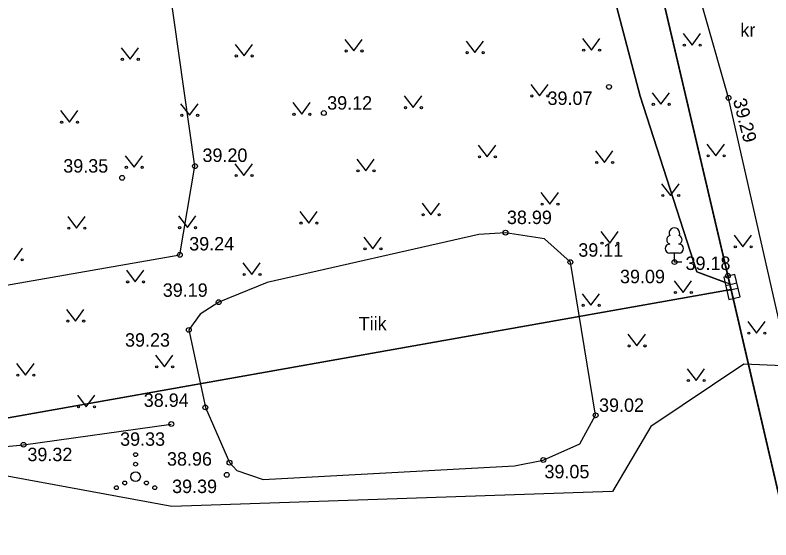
# Model space of a CAD drawing. Extents: x 642566 to 642838, y 6470153 to 6470623.
# Drawn here: x 642674.78 to 642714.18, y 6470422.56 to 6470449.92 of the extents above; entities that cross this region are included whole.
import ezdxf

# ---------------------------------------------------------------- set-up
doc = ezdxf.new("R2010")
doc.units = 0
for name, color, linetype in [('ELRAJATISMP', 7, 'Continuous'), ('HALJASTUS', 7, 'Continuous'), ('HOONEDET', 7, 'Continuous'), ('KORGUS-EH2000', 7, 'Continuous'), ('mootpiir', 7, 'Continuous'), ('MPKAABEL', 7, 'Continuous'), ('PIIR', 7, 'Continuous'), ('PUU', 7, 'Continuous'), ('TEE', 7, 'Continuous'), ('TTRASS', 7, 'Continuous'), ('VEEKOGU', 7, 'Continuous')]:
    doc.layers.add(name, color=color, linetype=linetype)

msp = doc.modelspace()

# ---------------------------------------------------------------- linework, layer by layer
at = {"layer": 'ELRAJATISMP'}
for p, q in [((642712.303, 6470436.391), (642711.721, 6470436.259)), ((642711.721, 6470436.259), (642711.986, 6470435.094)), ((642712.568, 6470435.226), (642712.303, 6470436.391)), ((642712.406, 6470435.941), (642711.824, 6470435.809)), ((642712.466, 6470435.676), (642711.884, 6470435.544)), ((642711.986, 6470435.094), (642712.568, 6470435.226))]:
    msp.add_line(p, q, dxfattribs=at)
at = {"layer": 'HALJASTUS'}
for p, q in [((642709.603, 6470448.96), (642710.067, 6470448.353)), ((642710.067, 6470448.353), (642710.512, 6470448.96)), ((642686.249, 6470448.396), (642686.713, 6470447.789)), ((642686.713, 6470447.789), (642687.158, 6470448.396)), ((642691.972, 6470448.656), (642692.435, 6470448.049)), ((642692.435, 6470448.049), (642692.881, 6470448.656)), ((642698.288, 6470448.569), (642698.751, 6470447.962)), ((642698.751, 6470447.962), (642699.197, 6470448.569)), ((642704.358, 6470448.699), (642704.821, 6470448.093)), ((642704.821, 6470448.093), (642705.267, 6470448.699)), ((642680.31, 6470448.222), (642680.773, 6470447.615)), ((642680.773, 6470447.615), (642681.219, 6470448.222)), ((642701.656, 6470446.31), (642702.12, 6470445.704)), ((642702.12, 6470445.704), (642702.565, 6470446.31)), ((642695.067, 6470445.703), (642695.53, 6470445.096)), ((642695.53, 6470445.096), (642695.976, 6470445.703)), ((642707.986, 6470445.876), (642708.449, 6470445.27)), ((642708.449, 6470445.27), (642708.895, 6470445.876)), ((642683.406, 6470445.303), (642683.869, 6470444.696)), ((642683.869, 6470444.696), (642684.315, 6470445.303)), ((642689.257, 6470445.356), (642689.72, 6470444.749)), ((642689.72, 6470444.749), (642690.166, 6470445.356)), ((642677.145, 6470444.941), (642677.608, 6470444.334)), ((642677.608, 6470444.334), (642678.054, 6470444.941)), ((642698.925, 6470443.143), (642699.388, 6470442.536)), ((642699.388, 6470442.536), (642699.834, 6470443.143)), ((642705.038, 6470442.839), (642705.501, 6470442.232)), ((642705.501, 6470442.232), (642705.947, 6470442.839)), ((642710.847, 6470443.186), (642711.311, 6470442.58)), ((642711.311, 6470442.58), (642711.756, 6470443.186)), ((642680.518, 6470442.591), (642680.982, 6470441.985)), ((642680.982, 6470441.985), (642681.427, 6470442.591)), ((642686.241, 6470442.17), (642686.704, 6470441.563)), ((642686.704, 6470441.563), (642687.15, 6470442.17)), ((642692.595, 6470442.405), (642693.059, 6470441.799)), ((642693.059, 6470441.799), (642693.504, 6470442.405)), ((642708.482, 6470441.119), (642708.945, 6470440.512)), ((642708.482, 6470441.119), (642708.945, 6470440.512)), ((642708.945, 6470440.512), (642709.391, 6470441.119)), ((642708.945, 6470440.512), (642709.391, 6470441.119)), ((642702.189, 6470440.673), (642702.652, 6470440.066)), ((642702.652, 6470440.066), (642703.098, 6470440.673)), ((642695.994, 6470440.12), (642696.457, 6470439.513)), ((642696.457, 6470439.513), (642696.903, 6470440.12)), ((642689.621, 6470439.686), (642690.084, 6470439.079)), ((642690.084, 6470439.079), (642690.53, 6470439.686)), ((642677.524, 6470439.424), (642677.987, 6470438.817)), ((642677.987, 6470438.817), (642678.433, 6470439.424)), ((642683.296, 6470439.449), (642683.759, 6470438.842)), ((642683.759, 6470438.842), (642684.205, 6470439.449)), ((642705.31, 6470438.64), (642705.774, 6470438.033)), ((642705.774, 6470438.033), (642706.219, 6470438.64)), ((642692.959, 6470438.341), (642693.423, 6470437.734)), ((642693.423, 6470437.734), (642693.868, 6470438.341)), ((642712.26, 6470438.448), (642712.723, 6470437.841)), ((642712.723, 6470437.841), (642713.169, 6470438.448)), ((642674.725, 6470437.162), (642675.17, 6470437.769)), ((642686.654, 6470437.008), (642687.118, 6470436.401)), ((642687.118, 6470436.401), (642687.563, 6470437.008)), ((642680.585, 6470436.617), (642681.048, 6470436.011)), ((642681.048, 6470436.011), (642681.494, 6470436.617)), ((642709.138, 6470436.067), (642709.601, 6470435.461)), ((642709.601, 6470435.461), (642710.047, 6470436.067)), ((642704.332, 6470435.398), (642704.795, 6470434.791)), ((642704.795, 6470434.791), (642705.241, 6470435.398)), ((642677.463, 6470434.578), (642677.927, 6470433.971)), ((642677.927, 6470433.971), (642678.372, 6470434.578)), ((642712.969, 6470433.946), (642713.433, 6470433.339)), ((642713.433, 6470433.339), (642713.878, 6470433.946)), ((642706.725, 6470433.28), (642707.189, 6470432.674)), ((642707.189, 6470432.674), (642707.634, 6470433.28)), ((642682.102, 6470432.192), (642682.566, 6470431.585)), ((642682.566, 6470431.585), (642683.011, 6470432.192)), ((642674.862, 6470431.758), (642675.325, 6470431.151)), ((642675.325, 6470431.151), (642675.771, 6470431.758)), ((642709.813, 6470431.479), (642710.276, 6470430.873)), ((642710.276, 6470430.873), (642710.722, 6470431.479)), ((642678.027, 6470430.109), (642678.49, 6470429.502)), ((642678.49, 6470429.502), (642678.936, 6470430.109))]:
    msp.add_line(p, q, dxfattribs=at)
msp.add_lwpolyline([(642664.379, 6470426.512), (642675.221, 6470427.523), (642682.923, 6470428.605)], dxfattribs=at)
for centre, radius in [((642709.666, 6470448.353), 0.055), ((642710.495, 6470448.353), 0.055), ((642692.034, 6470448.049), 0.055), ((642692.863, 6470448.049), 0.055), ((642698.35, 6470447.962), 0.055), ((642699.179, 6470447.962), 0.055), ((642704.42, 6470448.093), 0.055), ((642705.249, 6470448.093), 0.055), ((642680.372, 6470447.615), 0.055), ((642681.201, 6470447.615), 0.055), ((642686.312, 6470447.789), 0.055), ((642687.14, 6470447.789), 0.055), ((642701.719, 6470445.704), 0.055), ((642702.548, 6470445.704), 0.055), ((642708.048, 6470445.27), 0.055), ((642708.877, 6470445.27), 0.055), ((642689.319, 6470444.749), 0.055), ((642690.148, 6470444.749), 0.055), ((642695.129, 6470445.096), 0.055), ((642695.958, 6470445.096), 0.055), ((642683.468, 6470444.696), 0.055), ((642684.297, 6470444.696), 0.055), ((642677.207, 6470444.334), 0.055), ((642678.036, 6470444.334), 0.055), ((642698.987, 6470442.536), 0.055), ((642699.816, 6470442.536), 0.055), ((642710.91, 6470442.58), 0.055), ((642711.739, 6470442.58), 0.055), ((642680.581, 6470441.985), 0.055), ((642681.409, 6470441.985), 0.055), ((642705.1, 6470442.232), 0.055), ((642705.929, 6470442.232), 0.055), ((642692.658, 6470441.799), 0.055), ((642693.487, 6470441.799), 0.055), ((642686.303, 6470441.563), 0.055), ((642687.132, 6470441.563), 0.055), ((642708.544, 6470440.512), 0.055), ((642708.544, 6470440.512), 0.055), ((642709.373, 6470440.512), 0.055), ((642709.373, 6470440.512), 0.055), ((642702.251, 6470440.066), 0.055), ((642703.08, 6470440.066), 0.055), ((642696.056, 6470439.513), 0.055), ((642696.885, 6470439.513), 0.055), ((642683.358, 6470438.842), 0.055), ((642684.187, 6470438.842), 0.055), ((642689.683, 6470439.079), 0.055), ((642690.512, 6470439.079), 0.055), ((642677.586, 6470438.817), 0.055), ((642678.415, 6470438.817), 0.055), ((642693.022, 6470437.734), 0.055), ((642693.85, 6470437.734), 0.055), ((642705.373, 6470438.033), 0.055), ((642706.202, 6470438.033), 0.055), ((642712.322, 6470437.841), 0.055), ((642713.151, 6470437.841), 0.055), ((642675.152, 6470437.162), 0.055), ((642686.717, 6470436.401), 0.055), ((642687.545, 6470436.401), 0.055), ((642680.647, 6470436.011), 0.055), ((642681.476, 6470436.011), 0.055), ((642709.2, 6470435.461), 0.055), ((642710.029, 6470435.461), 0.055), ((642704.394, 6470434.791), 0.055), ((642705.223, 6470434.791), 0.055), ((642677.526, 6470433.971), 0.055), ((642678.354, 6470433.971), 0.055), ((642713.032, 6470433.339), 0.055), ((642713.861, 6470433.339), 0.055), ((642706.788, 6470432.674), 0.055), ((642707.616, 6470432.674), 0.055), ((642682.164, 6470431.585), 0.055), ((642682.993, 6470431.585), 0.055), ((642674.924, 6470431.151), 0.055), ((642675.753, 6470431.151), 0.055), ((642709.875, 6470430.873), 0.055), ((642710.704, 6470430.873), 0.055), ((642678.089, 6470429.502), 0.055), ((642678.918, 6470429.502), 0.055), ((642681.061, 6470427.008), 0.1), ((642681.061, 6470426.508), 0.1), ((642681.061, 6470425.858), 0.25), ((642680.496, 6470425.533), 0.1), ((642681.626, 6470425.533), 0.1), ((642680.061, 6470425.283), 0.1), ((642682.061, 6470425.283), 0.1)]:
    msp.add_circle(centre, radius, dxfattribs=at)
at = {"layer": 'KORGUS-EH2000'}
for centre in [(642705.74, 6470446.176), (642711.972, 6470445.607), (642690.872, 6470444.815), (642684.157, 6470442.045), (642680.359, 6470441.438), (642700.343, 6470438.58), (642683.371, 6470437.424), (642703.725, 6470437.044), (642709.154, 6470437.046), (642711.937, 6470436.334), (642685.395, 6470434.957), (642683.836, 6470433.509), (642684.698, 6470429.471), (642705.043, 6470429.06), (642682.923, 6470428.605), (642675.221, 6470427.523), (642685.957, 6470426.59), (642702.313, 6470426.727), (642685.814, 6470425.953)]:
    msp.add_circle(centre, 0.125, dxfattribs=at)
at = {"layer": 'mootpiir'}
msp.add_lwpolyline([(642647.198, 6470490.396), (642653.095, 6470491.675), (642699.193, 6470500.414), (642703.489, 6470500.686), (642720.101, 6470431.419), (642712.774, 6470431.723), (642707.918, 6470428.469), (642705.924, 6470425.084), (642682.946, 6470424.303), (642673.972, 6470425.952), (642659.953, 6470422.941), (642656.875, 6470430.924), (642654.578, 6470442.726), (642643.848, 6470485.174)], close=True, dxfattribs=at)
at = {"layer": 'MPKAABEL'}
for points in [[(642692.972, 6470458.216), (642699.268, 6470459.724), (642701.485, 6470460.206), (642705.113, 6470454.287), (642707.357, 6470445.691), (642710.312, 6470436.536), (642711.766, 6470436.006)], [(642712.056, 6470435.894), (642710.312, 6470436.536), (642707.357, 6470445.691), (642705.113, 6470454.287), (642701.485, 6470460.206), (642697.05, 6470459.241), (642693.353, 6470458.31)]]:
    msp.add_lwpolyline(points, dxfattribs=at)
at = {"layer": 'PIIR'}
for points in [[(642668.53, 6470622.03), (642676.11, 6470622.53), (642676.29, 6470621.78), (642713.445, 6470462.59), (642750.6, 6470303.4), (642736.27, 6470301), (642734.9, 6470306.85), (642738.58, 6470321.89), (642726.83, 6470372.24), (642711.937, 6470436.334), (642697.36, 6470498.51), (642682.67, 6470561.45)], [(642647.38, 6470490.15), (642697.36, 6470498.51), (642712.105, 6470435.619), (642662.17, 6470426.76)], [(642662.17, 6470426.76), (642712.105, 6470435.619), (642726.83, 6470372.24), (642676.88, 6470363.72)]]:
    msp.add_lwpolyline(points, close=True, dxfattribs=at)
at = {"layer": 'PUU'}
for p, q in [((642709.388, 6470437.512), (642708.908, 6470437.512)), ((642709.148, 6470437.037), (642709.148, 6470437.512)), ((642709.528, 6470437.037), (642709.148, 6470437.037))]:
    msp.add_line(p, q, dxfattribs=at)
for centre, radius, start, end in [((642709.148, 6470438.557), 0.277, 332.5799, 207.4201), ((642708.978, 6470438.21), 0.233, 109.0217, 253.1415), ((642709.318, 6470438.21), 0.233, 286.8508, 70.9859), ((642708.911, 6470437.75), 0.238, 90.0016, 269.3953), ((642709.386, 6470437.75), 0.238, 270.6047, 89.9984)]:
    msp.add_arc(centre, radius, start, end, dxfattribs=at)
at = {"layer": 'TEE'}
msp.add_lwpolyline([(642715.127, 6470431.672), (642711.972, 6470445.607), (642709.641, 6470453.791), (642708.453, 6470458.206), (642704.23, 6470456.84)], dxfattribs=at)
at = {"layer": 'TTRASS'}
msp.add_lwpolyline([(642684.271, 6470457.344), (642671.721, 6470454.419), (642670.842, 6470457.908), (642668.496, 6470457.553), (642664.155, 6470474.544), (642661.54, 6470476.696), (642654.16, 6470474.967), (642664.777, 6470434.168), (642683.371, 6470437.424), (642684.157, 6470442.045), (642682.502, 6470453.719), (642682.367, 6470454.472), (642682.734, 6470456.689), (642684.411, 6470457.102)], dxfattribs=at)
at = {"layer": 'VEEKOGU'}
msp.add_lwpolyline([(642703.725, 6470437.044), (642702.369, 6470438.259), (642700.343, 6470438.578), (642698.953, 6470438.486), (642687.916, 6470435.985), (642685.395, 6470434.957), (642684.432, 6470434.329), (642683.836, 6470433.509), (642684.698, 6470429.471), (642685.957, 6470426.59), (642686.332, 6470426.189), (642687.709, 6470425.717), (642700.806, 6470426.43), (642702.313, 6470426.727), (642704.211, 6470427.578), (642705.043, 6470429.06)], close=True, dxfattribs=at)

# ---------------------------------------------------------------- texts
at = {"layer": 'HOONEDET'}
msp.add_text('kr', height=0.7, dxfattribs=at).set_placement((642712.587, 6470448.794))
at = {"layer": 'KORGUS-EH2000'}
for s, p in [('39.12', (642691.049, 6470444.992)), ('39.07', (642702.534, 6470445.238)), ('39.20', (642684.548, 6470442.266)), ('39.35', (642677.292, 6470441.71)), ('38.99', (642700.419, 6470439.027)), ('39.24', (642683.856, 6470437.65)), ('39.11', (642704.14, 6470437.326)), ('39.18', (642709.729, 6470436.633)), ('39.09', (642706.313, 6470435.943)), ('39.19', (642682.478, 6470435.236)), ('39.23', (642680.512, 6470432.636)), ('38.94', (642681.487, 6470429.499)), ('39.02', (642705.22, 6470429.237)), ('39.33', (642680.255, 6470427.47)), ('39.32', (642675.422, 6470426.668)), ('38.96', (642682.7, 6470426.434)), ('39.05', (642702.375, 6470425.774)), ('39.39', (642682.965, 6470425.005))]:
    msp.add_text(s, height=0.7, dxfattribs=at).set_placement(p)
msp.add_text('39.29', height=0.7, rotation=284.4175, dxfattribs=at).set_placement((642712.197, 6470445.487))
at = {"layer": 'VEEKOGU'}
msp.add_text('Tiik', height=0.7, dxfattribs=at).set_placement((642692.692, 6470433.489))

doc.saveas('drawing.dxf')
